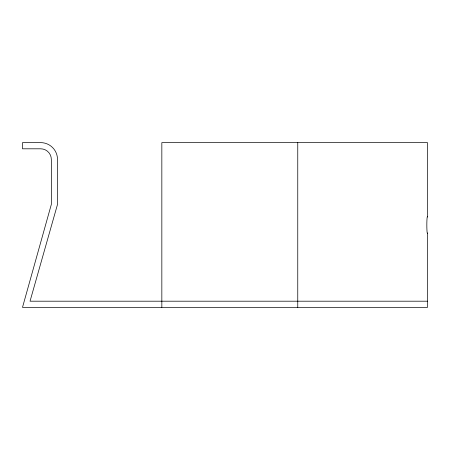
<?xml version="1.0" encoding="UTF-8"?>
<svg xmlns="http://www.w3.org/2000/svg" width="450" height="450" viewBox="0 0 450 450"><rect width="100%" height="100%" fill="white"/><g stroke="black" fill="none" stroke-linecap="round" stroke-linejoin="round"><path stroke-width="0.67" d="M427.5 301.196L30.037 301.196L57.51 204.407L57.51 159.452A16.824 16.824 0 0 0 40.686 142.622L22.5 142.622L22.5 148.804L40.686 148.804A10.648 10.648 0 0 1 51.334 159.452L51.334 204.407L22.5 307.378L427.5 307.378L427.5 233.235M427.5 216.765L427.5 142.622L161.837 142.622L161.837 307.378M297.759 142.622L297.759 307.378M427.494 232.999A8.235 0.534 -90 0 1 426.831 225A8.235 0.534 -90 0 1 427.494 217.001"/></g></svg>
